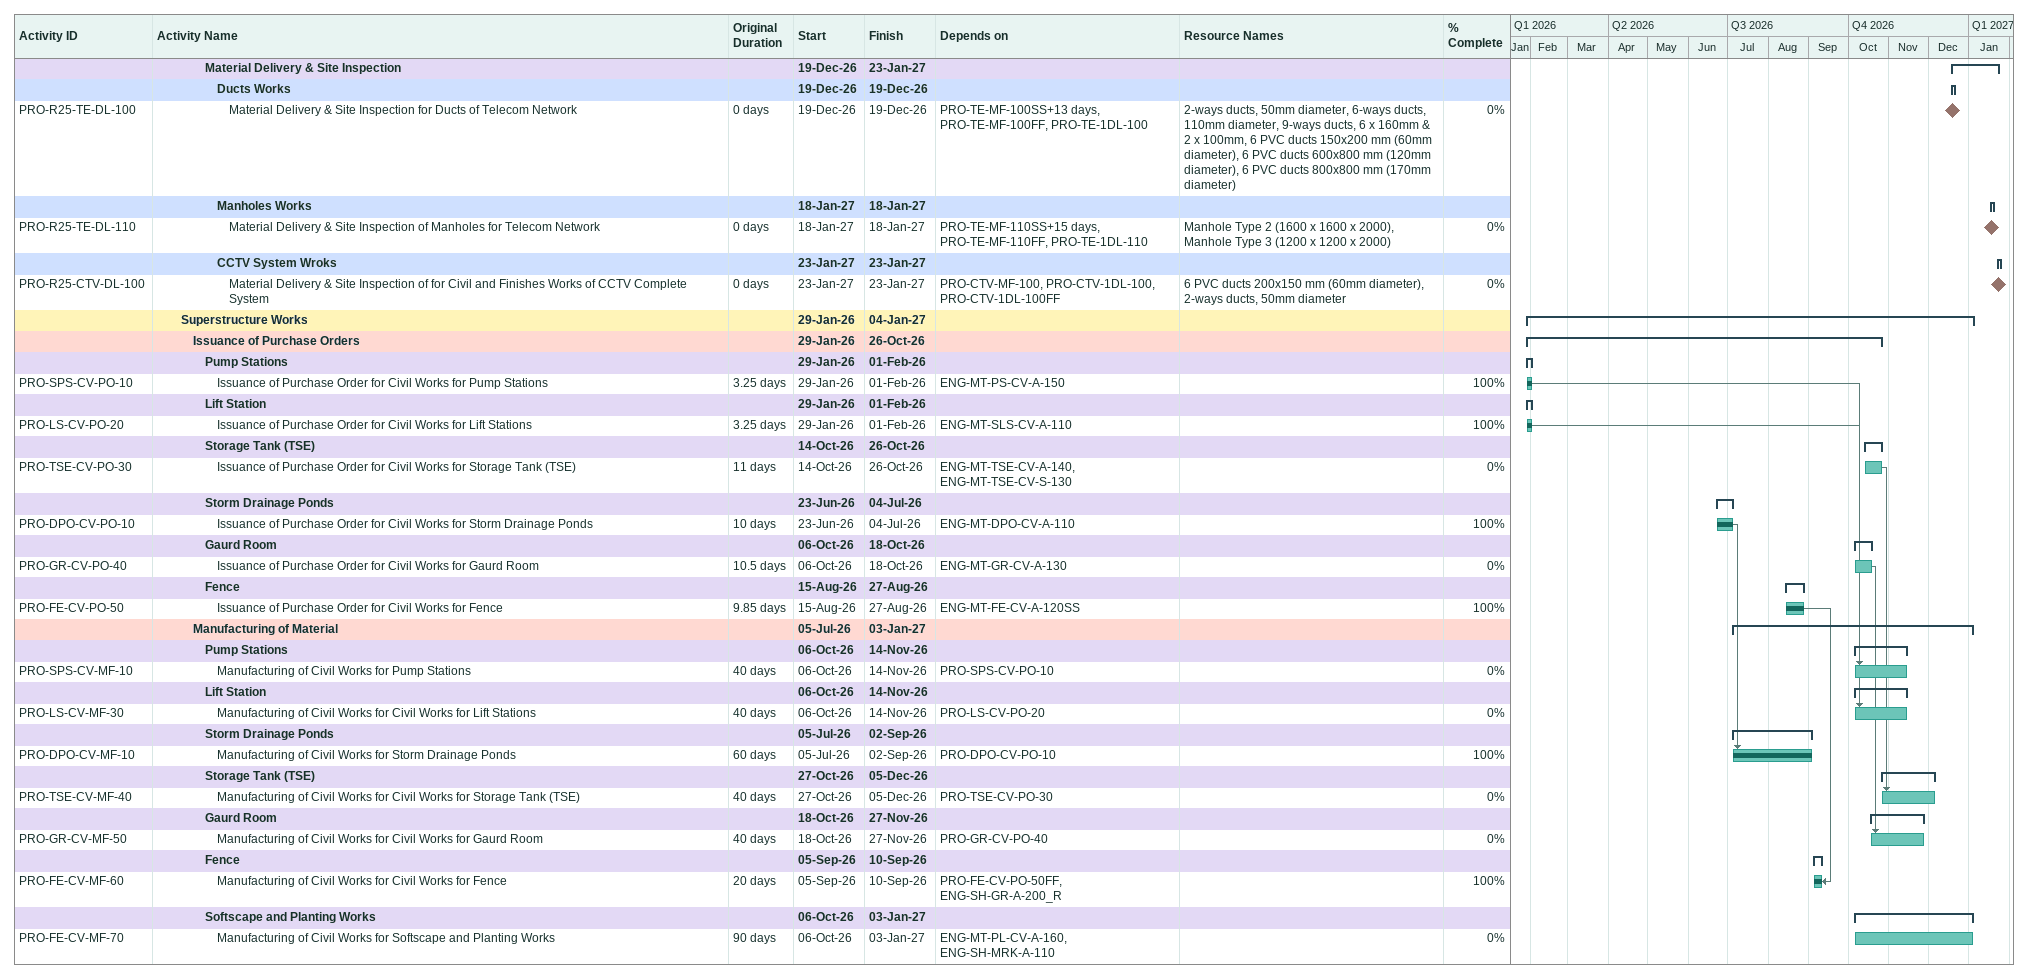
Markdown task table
| ID | Level | Task | Original duration | Start | Finish | Predecessors | Resources | % complete |
|---|---|---|---|---|---|---|---|---|
|  | 5 | **Material Delivery & Site Inspection** |  | 2026-12-19 | 2027-01-23 |  |  |  |
|  | 6 | **Ducts Works** |  | 2026-12-19 | 2026-12-19 |  |  |  |
| PRO-R25-TE-DL-100 | 7 | Material Delivery & Site Inspection for Ducts of Telecom Network | 0d | 2026-12-19 | 2026-12-19 | PRO-TE-MF-100SS+13d, PRO-TE-MF-100FF, PRO-TE-1DL-100 | 2-ways ducts, 50mm diameter, 6-ways ducts, 110mm diameter, 9-ways ducts, 6 x 160mm & 2 x 100mm, 6 PVC ducts 150x200 mm (60mm diameter), 6 PVC ducts 600x800 mm (120mm diameter), 6 PVC ducts 800x800 mm (170mm diameter) | 0 |
|  | 6 | **Manholes Works** |  | 2027-01-18 | 2027-01-18 |  |  |  |
| PRO-R25-TE-DL-110 | 7 | Material Delivery & Site Inspection of Manholes for Telecom Network | 0d | 2027-01-18 | 2027-01-18 | PRO-TE-MF-110SS+15d, PRO-TE-MF-110FF, PRO-TE-1DL-110 | Manhole Type 2 (1600 x 1600 x 2000), Manhole Type 3 (1200 x 1200 x 2000) | 0 |
|  | 6 | **CCTV System Wroks** |  | 2027-01-23 | 2027-01-23 |  |  |  |
| PRO-R25-CTV-DL-100 | 7 | Material Delivery & Site Inspection of for Civil and Finishes Works of CCTV Complete System | 0d | 2027-01-23 | 2027-01-23 | PRO-CTV-MF-100, PRO-CTV-1DL-100, PRO-CTV-1DL-100FF | 6 PVC ducts 200x150 mm (60mm diameter), 2-ways ducts, 50mm diameter | 0 |
|  | 3 | **Superstructure Works** |  | 2026-01-29 | 2027-01-04 |  |  |  |
|  | 4 | **Issuance of Purchase Orders** |  | 2026-01-29 | 2026-10-26 |  |  |  |
|  | 5 | **Pump Stations** |  | 2026-01-29 | 2026-02-01 |  |  |  |
| PRO-SPS-CV-PO-10 | 6 | Issuance of Purchase Order for Civil Works for Pump Stations | 3.25d | 2026-01-29 | 2026-02-01 | ENG-MT-PS-CV-A-150 |  | 100 |
|  | 5 | **Lift Station** |  | 2026-01-29 | 2026-02-01 |  |  |  |
| PRO-LS-CV-PO-20 | 6 | Issuance of Purchase Order for Civil Works for Lift Stations | 3.25d | 2026-01-29 | 2026-02-01 | ENG-MT-SLS-CV-A-110 |  | 100 |
|  | 5 | **Storage Tank (TSE)** |  | 2026-10-14 | 2026-10-26 |  |  |  |
| PRO-TSE-CV-PO-30 | 6 | Issuance of Purchase Order for Civil Works for Storage Tank (TSE) | 11d | 2026-10-14 | 2026-10-26 | ENG-MT-TSE-CV-A-140, ENG-MT-TSE-CV-S-130 |  | 0 |
|  | 5 | **Storm Drainage Ponds** |  | 2026-06-23 | 2026-07-04 |  |  |  |
| PRO-DPO-CV-PO-10 | 6 | Issuance of Purchase Order for Civil Works for Storm Drainage Ponds | 10d | 2026-06-23 | 2026-07-04 | ENG-MT-DPO-CV-A-110 |  | 100 |
|  | 5 | **Gaurd Room** |  | 2026-10-06 | 2026-10-18 |  |  |  |
| PRO-GR-CV-PO-40 | 6 | Issuance of Purchase Order for Civil Works for Gaurd Room | 10.5d | 2026-10-06 | 2026-10-18 | ENG-MT-GR-CV-A-130 |  | 0 |
|  | 5 | **Fence** |  | 2026-08-15 | 2026-08-27 |  |  |  |
| PRO-FE-CV-PO-50 | 6 | Issuance of Purchase Order for Civil Works for Fence | 9.85d | 2026-08-15 | 2026-08-27 | ENG-MT-FE-CV-A-120SS |  | 100 |
|  | 4 | **Manufacturing of Material** |  | 2026-07-05 | 2027-01-03 |  |  |  |
|  | 5 | **Pump Stations** |  | 2026-10-06 | 2026-11-14 |  |  |  |
| PRO-SPS-CV-MF-10 | 6 | Manufacturing of Civil Works for Pump Stations | 40d | 2026-10-06 | 2026-11-14 | PRO-SPS-CV-PO-10 |  | 0 |
|  | 5 | **Lift Station** |  | 2026-10-06 | 2026-11-14 |  |  |  |
| PRO-LS-CV-MF-30 | 6 | Manufacturing of Civil Works for Civil Works for Lift Stations | 40d | 2026-10-06 | 2026-11-14 | PRO-LS-CV-PO-20 |  | 0 |
|  | 5 | **Storm Drainage Ponds** |  | 2026-07-05 | 2026-09-02 |  |  |  |
| PRO-DPO-CV-MF-10 | 6 | Manufacturing of Civil Works for Storm Drainage Ponds | 60d | 2026-07-05 | 2026-09-02 | PRO-DPO-CV-PO-10 |  | 100 |
|  | 5 | **Storage Tank (TSE)** |  | 2026-10-27 | 2026-12-05 |  |  |  |
| PRO-TSE-CV-MF-40 | 6 | Manufacturing of Civil Works for Civil Works for Storage Tank (TSE) | 40d | 2026-10-27 | 2026-12-05 | PRO-TSE-CV-PO-30 |  | 0 |
|  | 5 | **Gaurd Room** |  | 2026-10-18 | 2026-11-27 |  |  |  |
| PRO-GR-CV-MF-50 | 6 | Manufacturing of Civil Works for Civil Works for Gaurd Room | 40d | 2026-10-18 | 2026-11-27 | PRO-GR-CV-PO-40 |  | 0 |
|  | 5 | **Fence** |  | 2026-09-05 | 2026-09-10 |  |  |  |
| PRO-FE-CV-MF-60 | 6 | Manufacturing of Civil Works for Civil Works for Fence | 20d | 2026-09-05 | 2026-09-10 | PRO-FE-CV-PO-50FF, ENG-SH-GR-A-200_R |  | 100 |
|  | 5 | **Softscape and Planting Works** |  | 2026-10-06 | 2027-01-03 |  |  |  |
| PRO-FE-CV-MF-70 | 6 | Manufacturing of Civil Works for Softscape and Planting Works | 90d | 2026-10-06 | 2027-01-03 | ENG-MT-PL-CV-A-160, ENG-SH-MRK-A-110 |  | 0 |
